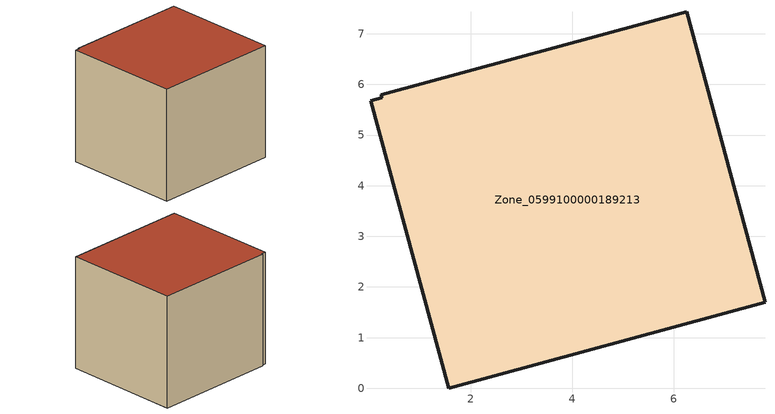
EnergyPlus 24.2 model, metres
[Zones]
Zone_0599100000189213
 floor ground (C_G): 0.02,5.68 0.24,5.74 0.23,5.8 6.26,7.43 7.8,1.7 1.56,0 z0
 wall outside (C_F): 7.8,1.7 6.26,7.43 0.23,5.8 0.24,5.74 0.02,5.68 1.56,0 7.8,1.7 z0:5.71
 roof outside (C_R): 0.24,5.74 0.02,5.68 1.56,0 7.8,1.7 6.26,7.43 0.23,5.8 z5.71
[BUILDING]
Pand.0599100000189213: North Axis=0; Terrain=City; Loads Convergence Tolerance Value=0.04; Temperature Convergence Tolerance Value=0.4; Solar Distribution=FullExterior; Maximum Number of Warmup Days=25; Minimum Number of Warmup Days=1
[Site:Location]
Rotterdam.The.Hague.AP_ZH_NLD Design_Conditions: Latitude=51.96; Longitude=4.45; Time Zone=1; Elevation=-4.5
[SITE:GROUNDTEMPERATURE:BUILDINGSURFACE]
18, 18, 18, 18, 18, 18, 18, 18, 18, 18, 18, 18
[MATERIAL] Thermal Absorptance=0.9; Solar Absorptance=0.7; Visible Absorptance=0.7
Name | Roughness | Thickness | Conductivity | Density | Specific Heat
G.TI.1946-1964 | MediumSmooth | 0.15 | 1 | 540 | 1210
F.TI.1946-1964 | Rough | 0.3 | 0.857143 | 1920 | 840
R.TI.1946-1964 | MediumRough | 0.2 | 0.277778 | 1500 | 1000
[CONSTRUCTION]
C_G: G.TI.1946-1964
C_F: F.TI.1946-1964
C_R: R.TI.1946-1964
[ZONE]
Zone_0599100000189213: Type=1; Multiplier=1; Ceiling Height=Autocalculate; Volume=Autocalculate; Floor Area=autocalculate; Part of Total Floor Area=Yes
[ZONEINFILTRATION:DESIGNFLOWRATE]
Infil_Zone_0599100000189213: Zone or ZoneList or Space or SpaceList=Zone_0599100000189213; Schedule=AlwaysOn; Design Flow Rate Calculation Method=Flow/Area; Flow Rate per Floor Area=0.003; Constant Term Coefficient=1; Temperature Term Coefficient=0; Velocity Term Coefficient=0; Velocity Squared Term Coefficient=0
[HVACTEMPLATE:ZONE:IDEALLOADSAIRSYSTEM]
Zone_0599100000189213: Maximum Heating Supply Air Temperature=50; Minimum Cooling Supply Air Temperature=13; Maximum Heating Supply Air Humidity Ratio=0.0156; Minimum Cooling Supply Air Humidity Ratio=0.0077; Heating Limit=NoLimit; Cooling Limit=NoLimit; Dehumidification Control Type=ConstantSensibleHeatRatio; Cooling Sensible Heat Ratio=0.7; Dehumidification Setpoint=60; Humidification Control Type=None; Humidification Setpoint=30; Outdoor Air Method=None; Outdoor Air Flow Rate per Person=0.00944; Outdoor Air Flow Rate per Zone Floor Area=0; Outdoor Air Flow Rate per Zone=0; Demand Controlled Ventilation Type=None; Outdoor Air Economizer Type=NoEconomizer; Heat Recovery Type=None; Sensible Heat Recovery Effectiveness=0.7; Latent Heat Recovery Effectiveness=0.65
[ZONECONTROL:THERMOSTAT]
ThermostatControl_Zone_0599100000189213: Zone or ZoneList=Zone_0599100000189213; Control Type Schedule=DualSetpointControlType; Control 1=Thermostat_Zone_0599100000189213; Temperature Difference Between Cutout And Setpoint=0
[THERMOSTATSETPOINT:DUALSETPOINT]
Thermostat_Zone_0599100000189213: Heating Setpoint Temperature Schedule=HeatingSetpoint_Zone_0599100000189213; Cooling Setpoint Temperature Schedule=CoolingSetpoint_Zone_0599100000189213
[SCHEDULE:COMPACT]
HeatingSetpoint_Zone_0599100000189213: Through: 12/31, For: AllDays, Until: 24:00, 21
CoolingSetpoint_Zone_0599100000189213: Through: 12/31, For: AllDays, Until: 24:00, 24
DualSetpointControlType: Through: 12/31, For: AllDays, Until: 24:00, 4
AlwaysOn: Through: 12/31, For: AllDays, Until: 24:00, 1
